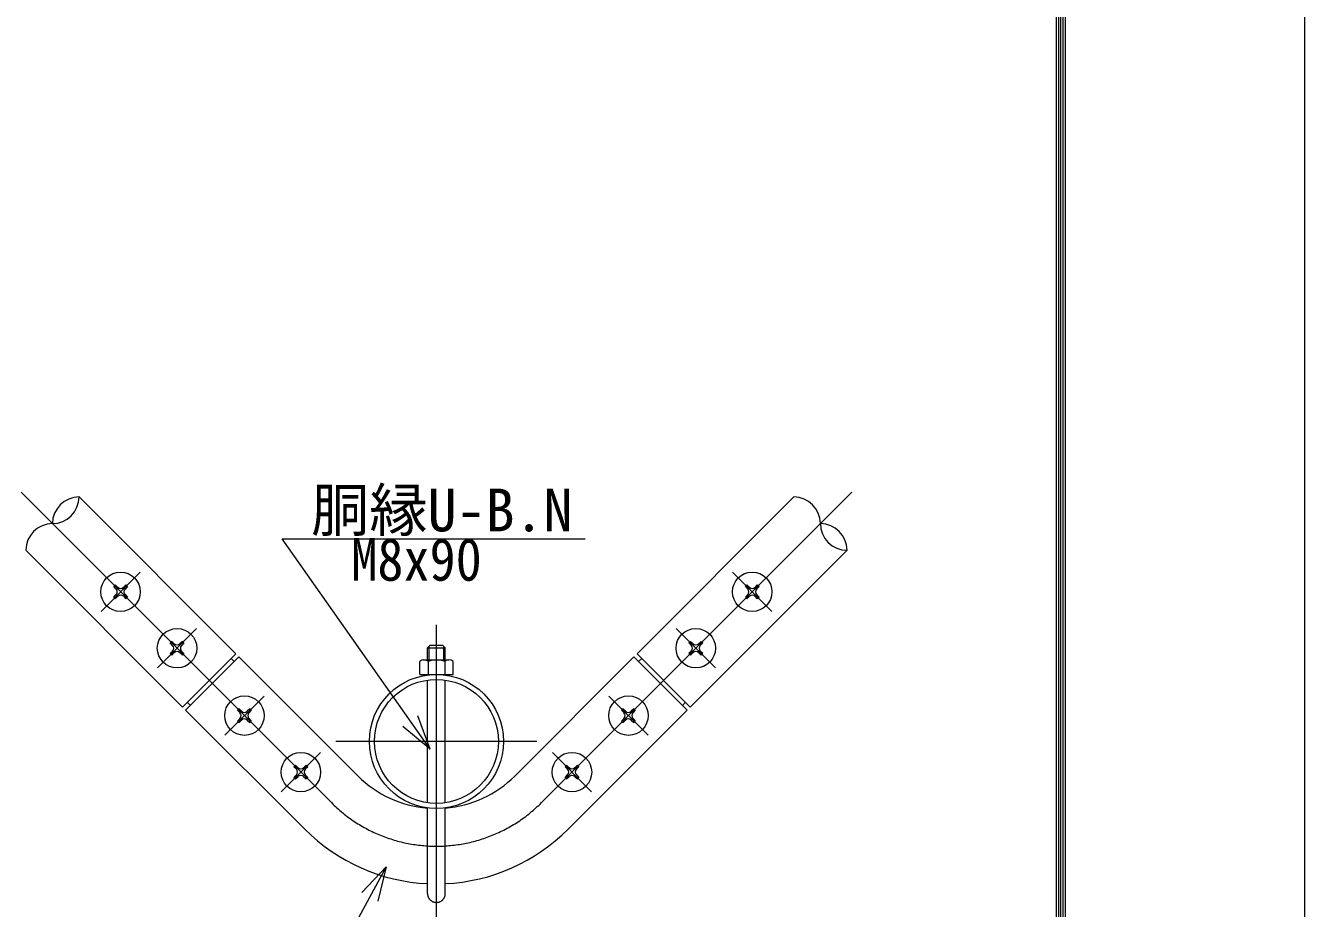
# Model space of a CAD drawing. Units: millimetres, scale not verified. Extents: x -5699 to 5699, y -3329 to 3329.
# Drawn here: x 1259 to 2701, y -443 to 552 of the extents above; entities that cross this region are included whole.
import ezdxf
from ezdxf.enums import TextEntityAlignment as Align

# ---------------------------------------------------------------- set-up
doc = ezdxf.new("R2010")
doc.units = ezdxf.units.MM
doc.header["$LTSCALE"] = 20
doc.linetypes.add('USER1', pattern=[50.5, 30, -9, 2.5, -9])
doc.linetypes.add('USER2', pattern=[12.6, 8.4, -4.2])
for name, color, linetype, lineweight in [('0-0_1', 1, 'Continuous', 9), ('0-2_3', 3, 'Continuous', 13), ('0-3_26', 2, 'USER1', 13), ('0-4_27', 7, 'Continuous', 13), ('0-8_28', 7, 'Continuous', 13), ('0-A_23', 2, 'Continuous', 9)]:
    doc.layers.add(name, color=color, linetype=linetype, lineweight=lineweight)
doc.styles.add('ＭＳ ゴシック', font='')
doc.styles.get('ＭＳ ゴシック').set_extended_font_data('MS Gothic')

msp = doc.modelspace()

# ---------------------------------------------------------------- linework, layer by layer
at = {"layer": '0-0_1'}
for p, q in [((1496.13, -156.13), (1319.35, 20.64)), ((1948.67, -156.13), (2125.45, 20.64)), ((1436.02, -216.24), (1259.24, -39.46)), ((2008.78, -216.24), (2185.55, -39.46)), ((1496.13, -156.13), (1436.02, -216.24)), ((1948.67, -156.13), (2008.78, -216.24)), ((1439.56, -219.77), (1499.66, -159.67)), ((1499.66, -159.67), (1634.01, -294.02)), ((1810.79, -294.02), (1945.14, -159.67)), ((1945.14, -159.67), (2005.24, -219.77)), ((1439.56, -219.77), (1573.91, -354.12)), ((1870.89, -354.12), (2005.24, -219.77))]:
    msp.add_line(p, q, dxfattribs=at)
for radius in [75.62, 69.88]:
    msp.add_circle((1722.4, -255.01), radius, dxfattribs=at)
for radius, start, end in [(125, 225, 265.41143), (125, 274.58857, 315), (210, 225, 267.2706), (210, 272.7294, 315)]:
    msp.add_arc((1722.4, -205.63), radius, start, end, dxfattribs=at)
at = {"layer": '0-2_3'}
for p, q in [((1360.17, -78.55), (1358.44, -80.28)), ((1361.22, -83.17), (1358.44, -80.28)), ((1363.05, -81.34), (1360.17, -78.55)), ((1372.22, -78.55), (1369.34, -81.34)), ((1373.95, -80.28), (1371.16, -83.17)), ((1373.95, -80.28), (1372.22, -78.55)), ((2070.85, -80.28), (2072.58, -78.55)), ((2070.85, -80.28), (2073.64, -83.17)), ((2072.58, -78.55), (2075.46, -81.34)), ((2081.75, -81.34), (2084.63, -78.55)), ((2083.57, -83.17), (2086.36, -80.28)), ((2084.63, -78.55), (2086.36, -80.28)), ((1358.44, -92.34), (1361.22, -89.45)), ((1360.17, -94.07), (1358.44, -92.34)), ((1360.17, -94.07), (1363.05, -91.28)), ((1369.34, -91.28), (1372.22, -94.07)), ((1371.16, -89.45), (1373.95, -92.34)), ((1373.95, -92.34), (1372.22, -94.07)), ((2073.64, -89.45), (2070.85, -92.34)), ((2070.85, -92.34), (2072.58, -94.07)), ((2075.46, -91.28), (2072.58, -94.07)), ((2084.63, -94.07), (2081.75, -91.28)), ((2086.36, -92.34), (2083.57, -89.45)), ((2084.63, -94.07), (2086.36, -92.34)), ((1423.8, -142.19), (1422.08, -143.92)), ((1424.86, -146.81), (1422.08, -143.92)), ((1426.69, -144.98), (1423.8, -142.19)), ((1435.86, -142.19), (1432.98, -144.98)), ((1437.59, -143.92), (1434.8, -146.81)), ((1437.59, -143.92), (1435.86, -142.19)), ((2007.21, -143.92), (2008.94, -142.19)), ((2007.21, -143.92), (2010, -146.81)), ((2008.94, -142.19), (2011.82, -144.98)), ((2018.11, -144.98), (2020.99, -142.19)), ((2019.93, -146.81), (2022.72, -143.92)), ((2020.99, -142.19), (2022.72, -143.92)), ((1422.08, -155.98), (1424.86, -153.09)), ((1423.8, -157.71), (1422.08, -155.98)), ((1423.8, -157.71), (1426.69, -154.92)), ((1432.98, -154.92), (1435.86, -157.71)), ((1434.8, -153.09), (1437.59, -155.98)), ((1437.59, -155.98), (1435.86, -157.71)), ((1712.4, -163.13), (1712.4, -149.56)), ((1714.15, -163.13), (1714.15, -147.81)), ((1715.4, -146.56), (1729.4, -146.56)), ((1732.4, -149.56), (1729.4, -146.56)), ((1730.65, -163.13), (1730.65, -147.81)), ((1732.4, -163.13), (1732.4, -149.56)), ((2010, -153.09), (2007.21, -155.98)), ((2007.21, -155.98), (2008.94, -157.71)), ((2011.82, -154.92), (2008.94, -157.71)), ((2020.99, -157.71), (2018.11, -154.92)), ((2022.72, -155.98), (2019.93, -153.09)), ((2020.99, -157.71), (2022.72, -155.98)), ((1490.82, -161.44), (1494.36, -164.97)), ((1703.65, -179.38), (1703.65, -164.88)), ((1707.6, -163.13), (1736.51, -163.13)), ((1713.02, -164.88), (1713.02, -179.38)), ((1731.77, -164.88), (1731.77, -179.38)), ((1741.15, -179.38), (1741.15, -164.88)), ((1953.98, -161.44), (1950.44, -164.97)), ((1703.65, -179.38), (1741.15, -179.38)), ((1712.4, -180.05), (1712.4, -179.38)), ((1712.4, -324.16), (1712.4, -185.85)), ((1732.4, -180.05), (1732.4, -179.38)), ((1732.4, -324.16), (1732.4, -185.85)), ((1441.32, -210.94), (1444.86, -214.47)), ((2003.47, -210.94), (1999.94, -214.47)), ((1499.82, -218.2), (1498.09, -219.93)), ((1500.88, -222.82), (1498.09, -219.93)), ((1498.09, -231.99), (1500.88, -229.1)), ((1502.71, -220.99), (1499.82, -218.2)), ((1511.88, -218.2), (1508.99, -220.99)), ((1513.61, -219.93), (1510.82, -222.82)), ((1510.82, -229.1), (1513.61, -231.99)), ((1511.88, -218.2), (1513.61, -219.93)), ((1932.92, -218.2), (1931.19, -219.93)), ((1933.98, -222.82), (1931.19, -219.93)), ((1931.19, -231.99), (1933.98, -229.1)), ((1935.81, -220.99), (1932.92, -218.2)), ((1944.98, -218.2), (1942.09, -220.99)), ((1946.71, -219.93), (1943.92, -222.82)), ((1943.92, -229.1), (1946.71, -231.99)), ((1944.98, -218.2), (1946.71, -219.93)), ((1498.09, -231.99), (1499.82, -233.72)), ((1499.82, -233.72), (1502.71, -230.93)), ((1508.99, -230.93), (1511.88, -233.72)), ((1513.61, -231.99), (1511.88, -233.72)), ((1931.19, -231.99), (1932.92, -233.72)), ((1932.92, -233.72), (1935.81, -230.93)), ((1942.09, -230.93), (1944.98, -233.72)), ((1946.71, -231.99), (1944.98, -233.72)), ((1563.46, -281.84), (1561.73, -283.57)), ((1564.52, -286.46), (1561.73, -283.57)), ((1566.35, -284.63), (1563.46, -281.84)), ((1575.52, -281.84), (1572.63, -284.63)), ((1577.25, -283.57), (1574.46, -286.46)), ((1575.52, -281.84), (1577.25, -283.57)), ((1869.28, -281.84), (1867.55, -283.57)), ((1870.34, -286.46), (1867.55, -283.57)), ((1872.17, -284.63), (1869.28, -281.84)), ((1881.34, -281.84), (1878.45, -284.63)), ((1883.07, -283.57), (1880.28, -286.46)), ((1881.34, -281.84), (1883.07, -283.57)), ((1561.73, -295.63), (1564.52, -292.74)), ((1561.73, -295.63), (1563.46, -297.36)), ((1563.46, -297.36), (1566.35, -294.57)), ((1572.63, -294.57), (1575.52, -297.36)), ((1574.46, -292.74), (1577.25, -295.63)), ((1577.25, -295.63), (1575.52, -297.36)), ((1867.55, -295.63), (1870.34, -292.74)), ((1867.55, -295.63), (1869.28, -297.36)), ((1869.28, -297.36), (1872.17, -294.57)), ((1878.45, -294.57), (1881.34, -297.36)), ((1880.28, -292.74), (1883.07, -295.63)), ((1883.07, -295.63), (1881.34, -297.36)), ((1712.4, -426.56), (1712.4, -329.97)), ((1732.4, -426.56), (1732.4, -329.97))]:
    msp.add_line(p, q, dxfattribs=at)
msp.add_lwpolyline([(1715.4, -146.56), (1712.4, -149.56), (1732.4, -149.56)], dxfattribs=at)
for centre in [(1366.19, -86.31), (2078.6, -86.31), (1429.83, -149.95), (2014.96, -149.95), (1505.85, -225.96), (1938.95, -225.96), (1569.49, -289.6), (1875.31, -289.6)]:
    msp.add_circle(centre, 22.25, dxfattribs=at)
for centre, radius, start, end in [((1357.86, -86.31), 4.61, 315, 45), ((1366.19, -77.97), 4.61, 225, 315), ((1374.53, -86.31), 4.61, 135, 225), ((2070.27, -86.31), 4.61, 315, 45), ((2078.6, -77.97), 4.61, 225, 315), ((2086.94, -86.31), 4.61, 135, 225), ((1366.19, -94.65), 4.61, 45, 135), ((2078.6, -94.65), 4.61, 45, 135), ((1421.5, -149.95), 4.61, 315, 45), ((1429.83, -141.61), 4.61, 225, 315), ((1429.83, -158.29), 4.61, 45, 135), ((1438.17, -149.95), 4.61, 135, 225), ((2006.63, -149.95), 4.61, 315, 45), ((2014.96, -141.61), 4.61, 225, 315), ((2014.96, -158.29), 4.61, 45, 135), ((2023.3, -149.95), 4.61, 135, 225), ((1708.34, -170.13), 7.04, 48.21899, 131.78101), ((1722.4, -189.12), 25.99, 68.85295, 111.14705), ((1736.46, -170.28), 7.15, 49.0514, 130.9486), ((1497.51, -225.96), 4.61, 315, 45), ((1505.85, -217.62), 4.61, 225, 315), ((1505.85, -234.3), 4.61, 45, 135), ((1514.19, -225.96), 4.61, 135, 225), ((1930.61, -225.96), 4.61, 315, 45), ((1938.95, -217.62), 4.61, 225, 315), ((1938.95, -234.3), 4.61, 45, 135), ((1947.29, -225.96), 4.61, 135, 225), ((1561.15, -289.6), 4.61, 315, 45), ((1569.49, -281.26), 4.61, 225, 315), ((1577.83, -289.6), 4.61, 135, 225), ((1866.97, -289.6), 4.61, 315, 45), ((1875.31, -281.26), 4.61, 225, 315), ((1883.65, -289.6), 4.61, 135, 225), ((1569.49, -297.94), 4.61, 45, 135), ((1875.31, -297.94), 4.61, 45, 135)]:
    msp.add_arc(centre, radius, start, end, dxfattribs=at)
at = {"layer": '0-2_3', "linetype": 'USER2'}
msp.add_arc((1722.4, -426.56), 10, 180, 0, dxfattribs=at)
at = {"layer": '0-3_26'}
for p, q in [((1253.94, 25.95), (1603.96, -324.07)), ((1840.84, -324.07), (2190.86, 25.95)), ((1388.29, -64.21), (1344.1, -108.41)), ((2056.51, -64.21), (2100.7, -108.41)), ((1451.93, -127.85), (1407.74, -172.04)), ((1722.4, -456.87), (1722.4, -123.54)), ((1992.87, -127.85), (2037.06, -172.04)), ((1527.95, -203.86), (1483.75, -248.06)), ((1916.85, -203.86), (1961.05, -248.06)), ((1835.84, -255.01), (1608.96, -255.01)), ((1591.58, -267.5), (1547.39, -311.7)), ((1853.21, -267.5), (1897.41, -311.7))]:
    msp.add_line(p, q, dxfattribs=at)
msp.add_arc((1722.4, -205.63), 167.5, 225, 315, dxfattribs=at)
at = {"layer": '0-4_27'}
for centre, start, end in [((1319.44, -9.51), 90.18146, 179.81854), ((1289.2, 20.74), 270.18146, 359.81854), ((2125.35, -9.51), 0.18146, 89.81854), ((1289.39, -39.56), 90.18146, 179.81854), ((2185.65, -9.31), 180.18146, 269.81854), ((2155.41, -39.56), 0.18146, 89.81854)]:
    msp.add_arc(centre, 30.15, start, end, dxfattribs=at)
at = {"layer": '0-8_28'}
for p, q in [((1715.21, -263.8), (1701.45, -226.24)), ((1715.21, -263.8), (1684.52, -238.15)), ((1665.85, -396.43), (1638.25, -425.39)), ((1665.85, -396.43), (1656.43, -435.31))]:
    msp.add_line(p, q, dxfattribs=at)
for points in [[(1715.21, -263.8), (1548.49, -26.68), (1890.02, -26.68)], [(1665.85, -396.43), (1587.38, -540.22), (976.22, -540.22)]]:
    msp.add_lwpolyline(points, dxfattribs=at)
at = {"layer": '0-A_23'}
for points in [[(-5698.58, 2610.62), (2701.42, 2610.62), (2701.42, -3329.38), (-5698.58, -3329.38)], [(-5428.58, 2390.62), (2431.42, 2390.62), (2431.42, -3109.38), (-5428.58, -3109.38)], [(-5426.08, 2388.12), (2428.92, 2388.12), (2428.92, -3106.88), (-5426.08, -3106.88)], [(-5423.58, 2385.62), (2426.42, 2385.62), (2426.42, -3104.38), (-5423.58, -3104.38)], [(-5421.08, 2383.12), (2423.92, 2383.12), (2423.92, -3101.88), (-5421.08, -3101.88)], [(-5418.58, 2380.62), (2421.42, 2380.62), (2421.42, -3099.38), (-5418.58, -3099.38)]]:
    msp.add_lwpolyline(points, close=True, dxfattribs=at)

# ---------------------------------------------------------------- texts
at = {"layer": '0-8_28', "style": 'ＭＳ ゴシック'}
msp.add_text('胴縁U-B.N', height=48.11, dxfattribs=at).set_placement((1581.08, -32.55), align=Align.BOTTOM_LEFT)
at = {"layer": '0-8_28', "style": 'ＭＳ ゴシック', "width": 0.9}
msp.add_text('M8x90', height=48.09, dxfattribs=at).set_placement((1626.33, -88.19), align=Align.BOTTOM_LEFT)

doc.saveas('drawing.dxf')
